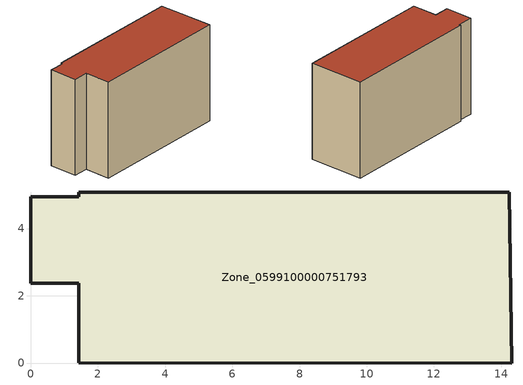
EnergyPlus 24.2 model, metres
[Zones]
Zone_0599100000751793
 floor ground (C_G): 1.43,0.01 1.43,2.38 0,2.38 0,4.94 1.43,4.94 1.43,5.09 14.24,5.08 14.31,0 z0
 wall outside (C_F): 1.43,2.38 1.43,0.01 14.31,0 14.24,5.08 1.43,5.09 1.43,4.94 0,4.94 0,2.38 1.43,2.38 z0:8.99
 roof outside (C_R): 1.43,5.09 1.43,4.94 0,4.94 0,2.38 1.43,2.38 1.43,0.01 14.31,0 14.24,5.08 z8.99
[BUILDING]
Pand.0599100000751793: North Axis=0; Terrain=City; Loads Convergence Tolerance Value=0.04; Temperature Convergence Tolerance Value=0.4; Solar Distribution=FullExterior; Maximum Number of Warmup Days=25; Minimum Number of Warmup Days=1
[Site:Location]
Rotterdam.The.Hague.AP_ZH_NLD Design_Conditions: Latitude=51.96; Longitude=4.45; Time Zone=1; Elevation=-4.5
[SITE:GROUNDTEMPERATURE:BUILDINGSURFACE]
18, 18, 18, 18, 18, 18, 18, 18, 18, 18, 18, 18
[MATERIAL] Thermal Absorptance=0.9; Solar Absorptance=0.7; Visible Absorptance=0.7
Name | Roughness | Thickness | Conductivity | Density | Specific Heat
G.TI.2006-2014 | MediumSmooth | 0.15 | 0.06 | 540 | 1210
F.TI.2006-2014 | Rough | 0.3 | 0.12 | 1920 | 840
R.TI.2006-2014 | MediumRough | 0.2 | 0.08 | 1500 | 1000
[CONSTRUCTION]
C_G: G.TI.2006-2014
C_F: F.TI.2006-2014
C_R: R.TI.2006-2014
[ZONE]
Zone_0599100000751793: Type=1; Multiplier=1; Ceiling Height=Autocalculate; Volume=Autocalculate; Floor Area=autocalculate; Part of Total Floor Area=Yes
[ZONEINFILTRATION:DESIGNFLOWRATE]
Infil_Zone_0599100000751793: Zone or ZoneList or Space or SpaceList=Zone_0599100000751793; Schedule=AlwaysOn; Design Flow Rate Calculation Method=Flow/Area; Flow Rate per Floor Area=0.0015; Constant Term Coefficient=1; Temperature Term Coefficient=0; Velocity Term Coefficient=0; Velocity Squared Term Coefficient=0
[HVACTEMPLATE:ZONE:IDEALLOADSAIRSYSTEM]
Zone_0599100000751793: Maximum Heating Supply Air Temperature=50; Minimum Cooling Supply Air Temperature=13; Maximum Heating Supply Air Humidity Ratio=0.0156; Minimum Cooling Supply Air Humidity Ratio=0.0077; Heating Limit=NoLimit; Cooling Limit=NoLimit; Dehumidification Control Type=ConstantSensibleHeatRatio; Cooling Sensible Heat Ratio=0.7; Dehumidification Setpoint=60; Humidification Control Type=None; Humidification Setpoint=30; Outdoor Air Method=None; Outdoor Air Flow Rate per Person=0.00944; Outdoor Air Flow Rate per Zone Floor Area=0; Outdoor Air Flow Rate per Zone=0; Demand Controlled Ventilation Type=None; Outdoor Air Economizer Type=NoEconomizer; Heat Recovery Type=None; Sensible Heat Recovery Effectiveness=0.7; Latent Heat Recovery Effectiveness=0.65
[ZONECONTROL:THERMOSTAT]
ThermostatControl_Zone_0599100000751793: Zone or ZoneList=Zone_0599100000751793; Control Type Schedule=DualSetpointControlType; Control 1=Thermostat_Zone_0599100000751793; Temperature Difference Between Cutout And Setpoint=0
[THERMOSTATSETPOINT:DUALSETPOINT]
Thermostat_Zone_0599100000751793: Heating Setpoint Temperature Schedule=HeatingSetpoint_Zone_0599100000751793; Cooling Setpoint Temperature Schedule=CoolingSetpoint_Zone_0599100000751793
[SCHEDULE:COMPACT]
HeatingSetpoint_Zone_0599100000751793: Through: 12/31, For: AllDays, Until: 24:00, 21
CoolingSetpoint_Zone_0599100000751793: Through: 12/31, For: AllDays, Until: 24:00, 24
DualSetpointControlType: Through: 12/31, For: AllDays, Until: 24:00, 4
AlwaysOn: Through: 12/31, For: AllDays, Until: 24:00, 1
